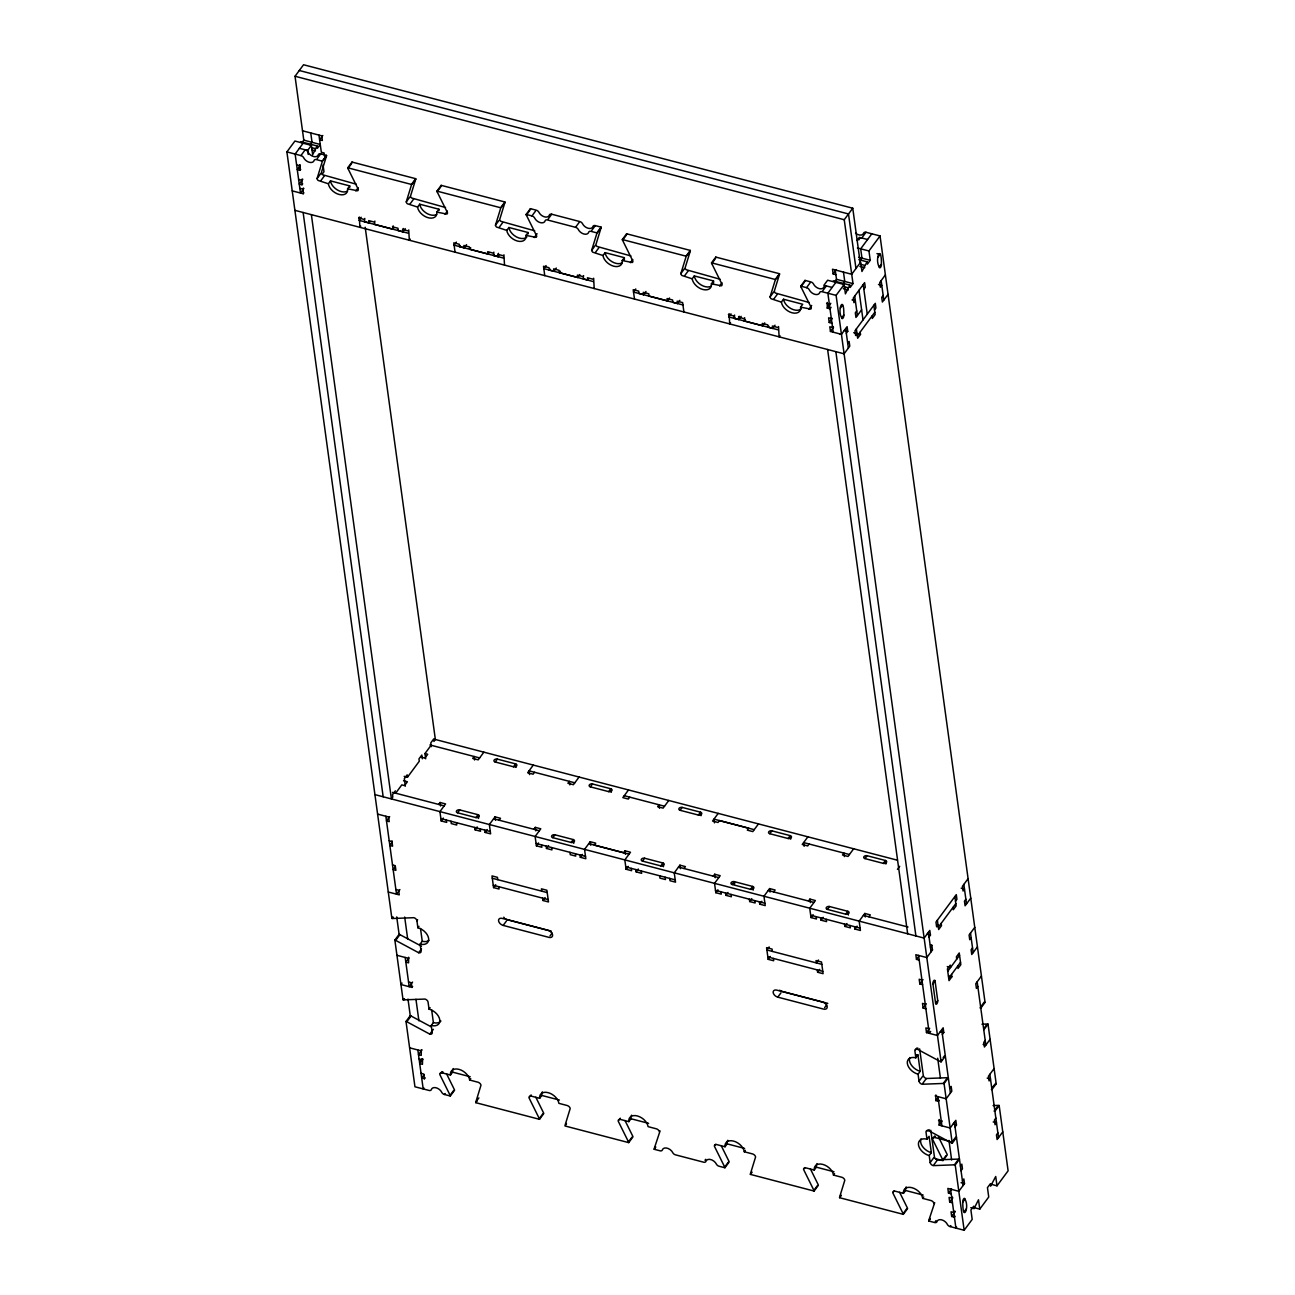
<?xml version="1.0" encoding="UTF-8"?>
<svg xmlns="http://www.w3.org/2000/svg" width="1295" height="1295" viewBox="0 0 1295 1295"><rect width="100%" height="100%" fill="white"/><g stroke="black" fill="none" stroke-linecap="round" stroke-linejoin="round"><path stroke-width="1.5" d="M299.517 164.983L299.679 168.917M328.363 183.777L330.5 180.895L349.715 185.913L347.594 188.795A10.862 6.961 36.5 0 1 339.112 194.46A10.862 6.961 36.5 0 1 328.38 183.777L318.101 180.426A3.108 1.991 36.5 0 1 317.065 178.564L322.228 161.778A3.108 1.991 36.5 0 0 322.245 161.147L326.502 155.384L320.707 153.878A3.108 1.991 36.5 0 0 318.327 154.752A6.216 3.982 36.5 0 1 313.584 156.517A6.216 3.982 36.5 0 1 307.983 152.049A3.108 1.991 36.5 0 0 305.167 149.815M326.502 155.384A3.108 1.991 36.5 0 1 326.469 156.031L321.322 172.818A3.108 1.991 36.5 0 0 322.342 174.679L356.319 184.214M417.573 207.07L419.693 204.205L438.924 209.223L436.787 212.105A10.862 6.961 36.5 0 1 434.764 217.155A10.878 6.977 36.5 0 1 424.533 216.184A10.878 6.977 36.5 0 1 417.557 207.07L407.294 203.736A3.108 1.991 36.5 0 1 406.258 201.874L411.421 185.088A3.108 1.991 36.5 0 0 411.454 184.44L415.695 178.694L351.997 162.053L347.74 167.8A3.124 2.007 36.5 0 0 347.95 168.496L358.262 189.329A3.108 1.991 36.5 0 1 357.679 190.77L347.594 188.795M415.695 178.694A3.108 1.991 36.5 0 1 415.679 179.325L410.515 196.112A3.108 1.991 36.5 0 0 411.551 197.989L445.529 207.524M506.766 230.38L508.903 227.499L528.117 232.517L525.997 235.399A10.878 6.977 36.5 0 1 517.498 241.064A10.878 6.977 36.5 0 1 506.766 230.38L496.503 227.03A3.108 1.991 36.5 0 1 495.467 225.168L500.631 208.382A3.108 1.991 36.5 0 0 500.647 207.75L504.904 201.988L441.19 185.347L436.933 191.11A3.124 2.007 36.5 0 0 437.143 191.806L447.455 212.639A3.108 1.991 36.5 0 1 446.872 214.08L436.787 212.105M504.904 201.988A3.108 1.991 36.5 0 1 504.872 202.635L499.724 219.422A3.108 1.991 36.5 0 0 500.744 221.283L534.722 230.818M602.968 255.504L605.105 252.638L624.319 257.656L622.199 260.538A10.862 6.961 36.5 0 1 613.717 266.203A10.862 6.961 36.5 0 1 602.984 255.52L592.705 252.169A3.108 1.991 36.5 0 1 591.669 250.307L596.833 233.521A3.108 1.991 36.5 0 0 596.849 232.873L601.107 227.127L595.311 225.621A3.108 1.991 36.5 0 0 593.24 225.977L592.932 226.495A6.216 3.982 36.5 0 1 588.189 228.26A6.216 3.982 36.5 0 1 582.572 223.792A3.108 1.991 36.5 0 0 579.772 221.558L551.719 214.225A3.108 1.991 36.5 0 0 549.647 214.598L549.339 215.099A6.216 3.982 36.5 0 1 544.596 216.864A6.216 3.982 36.5 0 1 538.979 212.396A3.108 1.991 36.5 0 0 536.179 210.162L530.4 208.657L526.142 214.403A3.124 2.007 36.5 0 0 526.353 215.099L536.664 235.933A3.108 1.991 36.5 0 1 536.081 237.373L525.997 235.399M601.107 227.127A3.108 1.991 36.5 0 1 601.074 227.758L595.927 244.545A3.108 1.991 36.5 0 0 596.946 246.422L630.924 255.957M692.178 278.813L694.298 275.932L713.529 280.95L711.392 283.832A10.862 6.961 36.5 0 1 702.91 289.497A10.862 6.961 36.5 0 1 692.194 278.813L681.898 275.463A3.108 1.991 36.5 0 1 680.862 273.601L686.026 256.815A3.108 1.991 36.5 0 0 686.059 256.183L690.3 250.421L626.602 233.78L622.345 239.543A3.124 2.007 36.5 0 0 622.555 240.239L632.866 261.072A3.108 1.991 36.5 0 1 632.284 262.513L622.199 260.538M690.3 250.421A3.108 1.991 36.5 0 1 690.284 251.068L685.12 267.855A3.108 1.991 36.5 0 0 686.156 269.716L720.133 279.251M781.371 302.107L783.507 299.242L802.722 304.26L800.601 307.142A10.862 6.961 36.5 0 1 792.119 312.807A10.862 6.961 36.5 0 1 781.387 302.123L771.108 298.773A3.108 1.991 36.5 0 1 770.072 296.911L775.236 280.125A3.108 1.991 36.5 0 0 775.252 279.477L779.509 273.731L715.795 257.09L711.538 262.836A3.124 2.007 36.5 0 0 711.748 263.533L722.06 284.366A3.108 1.991 36.5 0 1 721.477 285.806L711.392 283.832M779.509 273.731A3.108 1.991 36.5 0 1 779.477 274.362L774.329 291.148A3.108 1.991 36.5 0 0 775.349 293.026L809.326 302.561M660.094 1130.891L654.218 1148.633A3.108 1.991 36.5 0 0 654.202 1149.28L659.997 1150.786A3.108 1.991 36.5 0 0 662.069 1150.429L662.975 1148.875A6.216 3.982 36.5 0 1 671.781 1151.174L673.19 1153.327A3.108 1.991 36.5 0 0 675.521 1154.849L703.59 1162.182A3.108 1.991 36.5 0 0 705.662 1161.809L706.568 1160.271A6.216 3.982 36.5 0 1 715.374 1162.57L716.783 1164.723A3.108 1.991 36.5 0 0 719.113 1166.245L724.909 1167.75L729.166 1162.004A3.108 1.991 36.5 0 0 728.955 1161.307L721.218 1145.687M934.699 1202.634L928.823 1220.376A3.108 1.991 36.5 0 0 928.806 1221.007L934.601 1222.529A3.108 1.991 36.5 0 0 936.965 1221.638A6.216 3.982 36.5 0 1 941.724 1219.874A6.216 3.982 36.5 0 1 947.325 1224.358A3.108 1.991 36.5 0 0 950.125 1226.592L964.16 1230.25L972.189 1219.388L970.91 1210.032L973.743 1206.195L974.067 1208.543L970.781 1207.685M301.897 142.693L303.791 140.135L295.033 76.259L303.548 64.75L852.757 208.22L860.22 262.755M421.474 946.208L399.912 934.634A3.108 1.991 36.5 0 0 399.119 934.326L394.862 940.089A3.108 1.991 36.5 0 1 395.655 940.38L418.657 952.731A3.108 1.991 36.5 0 0 421.085 951.113L420.114 944.104A10.878 6.977 36.5 0 0 428.613 938.438A10.878 6.977 36.5 0 0 417.88 927.754L416.925 920.729A3.108 1.991 36.5 0 0 413.85 917.686L392.66 918.495A3.108 1.991 36.5 0 1 391.883 918.382L286.891 151.904L294.92 141.042L311.383 145.38L312.662 154.72L317.081 145.963L300.634 141.641M303.159 143.195L295.13 154.056L300.472 193.02L303.872 188.406M286.891 151.904L300.926 155.578L304.471 150.787M310.12 144.878L312.03 142.288L310.751 132.948M308.194 154.413L307.643 150.43L311.383 145.38M299.388 166.764L297.267 169.645L300.003 170.357L300.084 164.724M322.811 135.457L319.622 139.763L322.374 140.491L321.727 135.813L302.512 130.795M300.003 170.357L300.715 169.402M302.787 179.26L299.242 184.052L301.978 184.764L302.059 179.131M317.162 158.67L320.707 153.878M301.978 184.764L302.69 183.809M322.924 160.823L326.469 156.031M292.233 190.867L303.208 193.732L303.273 188.099M303.208 193.732L303.92 192.777M317.065 178.564L320.61 173.773M322.552 173.659L323.977 171.733L323.054 164.983M320.836 180.669L324.381 175.877M347.95 168.496L351.495 163.704M355.834 190.948L358.197 187.759M360.738 226.156L359.88 227.321L359.314 217.01M361.175 217.252L358.909 220.312L408.346 233.23M369.706 221.979L368.994 222.934L364.413 221.736L364.801 218.434M393.858 227.71L392.79 229.15L374.482 224.375L374.87 221.073M412.134 184.117L415.679 179.325M406.274 201.874L409.803 197.083M392.79 229.15L393.178 225.848M410.046 203.962L413.591 199.171M392.466 226.819L397.97 228.244L398.277 230.591L402.858 231.773L403.247 228.487M402.858 231.773L405.222 228.584M410.159 239.073L409.317 240.222L408.734 229.911M437.143 191.806L440.688 187.014M445.027 214.258L447.39 211.053M456.374 242.116L454.108 245.192L503.545 258.094M466.556 244.609L464.193 247.798L459.612 246.6L460.324 245.645M489.057 252.574L487.988 254.014L469.68 249.239L470.749 247.798M501.327 207.427L504.872 202.635M495.467 225.168L499.012 220.377M499.239 227.273L502.784 222.481M498.769 255.682L498.057 256.653L493.476 255.455L493.864 252.153M493.476 255.455L494.188 254.5M526.353 215.099L529.898 210.308M498.057 256.653L498.445 253.351M526.142 214.403L531.937 215.925L535.482 211.134M504.5 265.103L503.933 254.791M534.236 237.552L537.069 233.715M548.173 219.017L551.719 214.225M546.069 265.572L543.803 268.632L593.24 281.549M531.937 215.925A3.108 1.991 36.5 0 1 534.738 218.159A6.216 3.982 36.5 0 0 540.339 222.627A6.216 3.982 36.5 0 0 545.098 220.862L545.389 220.344A3.108 1.991 36.5 0 1 547.461 219.972L575.53 227.305L579.075 222.513M556.251 268.033L553.888 271.238L549.323 270.04L550.019 269.085M579.82 274.572L577.699 277.454L559.391 272.662L560.444 271.238M591.766 230.413L595.311 225.621M597.529 232.55L601.074 227.758M591.669 250.307L595.214 245.516M595.441 252.395L598.986 247.604M588.464 279.121L587.768 280.076L583.187 278.878L583.576 275.592M594.195 288.558L593.644 278.215M622.555 240.239L626.1 235.447M630.438 262.691L632.802 259.486M635.78 288.979L633.514 292.055L682.951 304.956M634.485 299.064L633.206 289.708L638.694 291.132L639.018 293.479L643.599 294.661L645.962 291.472M686.738 255.86L690.284 251.068M680.862 273.601L684.408 268.81M684.65 275.705L688.195 270.914M643.599 294.661L643.275 292.33L648.763 293.771L649.086 296.102L667.394 300.877L669.515 298.012M667.394 300.877L667.071 298.546L672.574 299.987L672.882 302.318L677.463 303.516L679.826 300.327M711.748 263.533L715.293 258.741M719.631 285.985L721.995 282.796M730.542 322.763L729.684 323.912L729.117 313.617M730.979 313.859L728.713 316.919L778.149 329.836M741.161 316.336L738.797 319.541L734.216 318.343L734.605 315.041M734.216 318.343L734.929 317.388M738.797 319.541L739.186 316.239M764.714 322.876L762.593 325.757L744.285 320.966L744.674 317.68M395.347 790.84L392.514 794.677L392.822 797.024L391.414 798.934L311.367 214.646M744.285 320.966L745.353 319.525M395.671 793.188L401.806 784.883L404.558 785.596L407.391 781.759L403.538 780.755M404.186 776.352L407.472 777.21L419.289 761.233L418.965 758.886L421.814 755.05L422.316 758.789M425.683 758.821L424.954 753.56L431.105 745.256M775.932 279.17L779.477 274.362M770.072 296.911L773.617 292.12M389.665 816.627L386.477 820.933L389.228 821.645L388.581 816.983L377.606 814.102M773.843 298.999L777.389 294.208M833.349 280.821L849.844 285.11L850.168 287.441L853 283.605L844.243 219.729L852.757 208.22M775.025 325.191L772.662 328.38L768.081 327.182L768.793 326.227M800.601 307.142L810.686 309.116A3.108 1.991 36.5 0 0 811.269 307.676L800.957 286.842A3.124 2.007 36.5 0 1 800.747 286.146L805.004 280.384L810.783 281.905A3.108 1.991 36.5 0 1 813.6 284.139A6.216 3.982 36.5 0 0 819.201 288.607A6.216 3.982 36.5 0 0 823.944 286.842L824.251 286.325A3.108 1.991 36.5 0 1 826.323 285.968L822.778 290.76M800.957 286.842L804.486 282.051M800.747 286.146L806.542 287.652L810.087 282.86M779.962 335.68L779.121 336.829L778.538 326.518M438.681 804.422L440.106 802.511L445.593 803.936L439.928 811.609L441.207 820.965L446.694 822.39L446.37 820.059M857.047 240.465L859.346 237.357L867.569 239.51M835.874 274.621L833.138 273.909L836.327 269.603M395.283 866.744L393.146 869.625L395.898 870.337L395.25 865.675L392.514 864.947M808.841 309.295L811.674 305.458M862.47 237.066L866.015 232.274L880.05 235.949L985.042 1002.411L980.784 1008.174A3.108 1.991 36.5 0 1 979.991 1007.866M483.877 752.168L478.195 759.841L472.707 758.401L474.132 756.49L474.601 760.003M834.611 281.889L836.505 279.332L853 283.605M835.89 282.359L827.861 293.22L833.203 332.184M871.81 233.796L860.689 248.834L861.968 258.191L860.074 260.748M441.207 820.965L443.327 818.084M831.066 307.368L829.998 308.809L827.246 308.097L827.311 302.463M842.851 284.042L844.761 281.452L843.482 272.112M919.644 1048.869L923.286 1075.449A3.108 1.991 36.5 0 0 926.346 1078.508L947.551 1077.699A3.108 1.991 36.5 0 1 948.312 1077.796L944.071 1083.559A3.108 1.991 36.5 0 0 943.294 1083.446L922.089 1084.255A3.108 1.991 36.5 0 1 919.029 1081.195L918.074 1074.186A10.878 6.977 36.5 0 1 907.342 1063.503A10.878 6.977 36.5 0 1 915.824 1057.821L914.869 1050.812A3.108 1.991 36.5 0 1 917.297 1049.193L940.299 1061.56A3.108 1.991 36.5 0 0 941.093 1061.851L836.101 295.373L844.13 284.511L827.634 280.238L823.895 285.288L832.135 287.441M858.828 259.647L867.067 261.8L867.391 264.148L870.224 260.311L868.945 250.955L880.05 235.949M827.246 308.097L830.791 303.289M399.912 889.568L396.513 894.165L385.845 816.255M457.604 812.791L459.741 809.925L478.049 814.701A2.331 1.522 -7.8 0 1 479.037 816.676A2.331 1.522 -7.8 0 1 475.912 817.582L457.604 812.791A2.331 1.522 -7.8 0 1 456.617 810.816A2.331 1.522 -7.8 0 1 459.741 809.925M495.176 761.994L497.312 759.113L515.62 763.888A2.331 1.522 -7.8 0 1 516.608 765.879A2.331 1.522 -7.8 0 1 513.484 766.769L495.176 761.994A2.331 1.522 -7.8 0 1 494.188 760.019A2.331 1.522 -7.8 0 1 497.312 759.113M844.13 284.511L845.408 293.868L849.844 285.11M833.138 273.909L832.491 269.23L851.721 274.265L860.673 262.14L861.952 271.497L867.067 261.8M831.973 323.216L829.221 322.504L832.296 318.343M840.358 308.08L842.478 305.199M877.929 257.268L880.05 254.403L876.958 253.593M391.883 918.382L392.952 916.941M392.66 918.495L393.372 917.54M833.268 326.55L832.556 327.505L829.804 326.793L830.451 331.455L841.442 334.337L847.108 326.664L847.739 331.342L846.331 333.252M830.451 331.455L833.527 327.311M841.701 317.825L843.822 314.944C844.162 293.884 836.748 309.602 841.701 317.825A2.331 0.955 -75.4 0 0 842.996 318.133A2.331 0.955 -75.4 0 0 843.822 314.944M879.256 267.013L881.393 264.131C881.717 243.071 874.319 258.79 879.256 267.013A2.331 0.955 -75.4 0 0 880.568 267.32A2.331 0.955 -75.4 0 0 881.393 264.131M863.846 289.238L865.27 287.328L864.623 282.65L853.292 297.996L853.923 302.658L855.347 300.748L852.045 299.89M475.912 817.582L478.049 814.701L478.551 818.44M513.484 766.769L515.62 763.888L516.09 767.401M856.723 310.881L855.315 312.791L855.946 317.469L861.628 309.796M480.251 828.897L480.558 831.244L475.071 829.804L477.191 826.922M885.375 274.896L879.71 282.569L880.357 287.231L881.765 285.321L878.479 284.463M396.367 939.425L399.912 934.634M416.925 920.729L417.621 919.774M499.093 820.204L500.517 818.294L495.03 816.854L489.348 824.526L490.627 833.867L485.139 832.442L484.816 830.095M533.297 765.086L527.632 772.759L533.119 774.183L534.544 772.273M485.139 832.442L487.26 829.561M847.723 343.385L849.131 341.459L849.779 346.137L844.097 353.81L294.888 210.34M883.158 295.454L881.733 297.364L882.381 302.043L888.046 294.37M417.88 927.754L418.949 926.313M857.031 333.56L855.606 335.486L854.959 330.808L875.29 303.321L875.922 308L874.514 309.91M857.322 335.923L874.805 312.273M860.188 332.07L860.495 334.401L857.662 338.238L856.367 328.914M408.896 957.992L405.821 962.136L408.572 962.849L408.637 957.232M420.114 944.104L422.251 941.238L420.503 928.515M418.657 952.731L421.49 948.911M402.017 983.083L400.948 984.524L411.923 987.405L412.636 986.434M412.587 982.079L409.188 986.677L405.189 957.458M431.186 1026.822L411.049 1016.008A3.108 1.991 36.5 0 0 410.256 1015.701L405.999 1021.464A3.108 1.991 36.5 0 1 406.808 1021.755L429.81 1034.122A3.108 1.991 36.5 0 0 432.222 1032.487L431.267 1025.478A10.878 6.977 36.5 0 0 439.766 1019.812A10.878 6.977 36.5 0 0 429.034 1009.129L428.062 1002.12A3.108 1.991 36.5 0 0 425.003 999.06L403.797 999.869A3.108 1.991 36.5 0 1 403.036 999.756L403.749 998.801M403.797 999.869L404.509 998.914M533.88 829.286L535.304 827.375L540.792 828.8L535.126 836.473L536.405 845.829L541.893 847.254L541.569 844.923M498.753 886.703L499.077 889.034L493.573 887.593L495.71 884.728M579.075 777.049L573.394 784.705L567.906 783.281L569.314 781.354L569.8 784.867M536.405 845.829L538.526 842.948M407.52 1020.8L411.049 1016.008M552.803 837.671L554.94 834.789L573.248 839.565A2.331 1.522 -7.8 0 1 574.235 841.556A2.331 1.522 -7.8 0 1 571.111 842.446L552.803 837.671A2.331 1.522 -7.8 0 1 551.816 835.696A2.331 1.522 -7.8 0 1 554.94 834.789M590.374 786.858L592.495 783.977L610.803 788.768A2.331 1.522 -7.8 0 1 611.807 790.743A2.331 1.522 -7.8 0 1 608.682 791.634L590.374 786.858A2.331 1.522 -7.8 0 1 589.387 784.883A2.331 1.522 -7.8 0 1 592.495 783.977M551.638 847.561L551.961 849.892L546.474 848.452L548.594 845.586M429.034 1009.129L430.086 1007.688M503.172 925.407L548.934 937.37A4.662 2.995 36.5 0 0 552.577 934.941A4.662 2.995 36.5 0 0 547.979 930.36L502.217 918.398A4.662 2.995 36.5 0 0 498.575 920.826A4.662 2.995 36.5 0 0 503.172 925.407L506.361 921.101M431.267 1025.478L433.388 1022.613A10.878 6.977 36.5 0 0 440.931 1021.01M571.111 842.446L573.248 839.565L573.75 843.32M608.682 791.634L610.803 788.768L611.289 792.265M429.81 1034.122L433.356 1029.315M422.041 1049.856L418.495 1054.648L421.247 1055.376L421.312 1049.743M422.915 1059.294L419.726 1063.616L422.461 1064.328L422.542 1058.695M541.731 891.154L541.407 888.823L546.895 890.264L548.497 901.951L543.01 900.511L545.13 897.629M631.28 868.362L631.588 870.693L626.1 869.253L624.821 859.912L630.487 852.256L624.983 850.815L623.575 852.741L594.292 845.068L595.716 843.158L590.212 841.718L584.547 849.39L585.826 858.731L580.338 857.306L580.014 854.959M628.496 789.95L622.83 797.623L628.318 799.064L629.742 797.137M580.338 857.306L582.459 854.425M424.064 1074.834L421.701 1078.023L424.436 1078.735L425.148 1077.78M423.902 1087.978L423.19 1088.933L417.848 1049.986M440.494 1073.523L441.919 1071.612M405.999 1021.464L414.95 1086.78L428.985 1090.439A3.108 1.991 36.5 0 0 431.365 1089.564A6.216 3.982 36.5 0 1 436.107 1087.8A6.216 3.982 36.5 0 1 441.708 1092.268A3.108 1.991 36.5 0 0 444.509 1094.502L450.304 1096.023A3.108 1.991 36.5 0 0 450.11 1095.311L439.798 1074.494A3.108 1.991 36.5 0 1 442.21 1072.875L442.922 1071.904M550.003 935.929L552.123 933.047M442.21 1072.875L450.45 1075.028L452.586 1072.147A10.878 6.977 36.5 0 1 453.201 1068.553M444.509 1094.502L445.221 1093.547M450.11 1095.311L453.638 1090.519M450.304 1096.023L454.561 1090.26A3.108 1.991 36.5 0 0 454.351 1089.564L446.629 1073.944M668.787 800.456L663.105 808.129L657.617 806.688L659.042 804.778L659.511 808.29M450.45 1075.028A10.878 6.977 36.5 0 1 458.948 1069.346A10.878 6.977 36.5 0 1 469.68 1080.046L470.749 1078.606M626.1 869.253L628.237 866.387M642.514 861.094L644.635 858.229L662.943 863.004A2.331 1.522 -7.8 0 1 663.93 864.995A2.331 1.522 -7.8 0 1 660.806 865.902L642.498 861.11A2.331 1.522 -7.8 0 1 641.511 859.135A2.331 1.522 -7.8 0 1 644.619 858.245M682.206 807.416L680.085 810.298L698.393 815.057A2.331 1.522 -7.8 0 0 701.518 814.166A2.331 1.522 -7.8 0 0 700.53 812.192L682.206 807.416A2.331 1.522 -7.8 0 0 679.098 808.307A2.331 1.522 -7.8 0 0 680.085 810.281M641.349 870.985L641.672 873.332L636.169 871.891L638.305 869.01M476.528 1101.074L478.891 1097.885M535.822 1097.254L543.56 1112.874A3.108 1.991 36.5 0 1 543.754 1113.57L539.513 1119.317L475.799 1102.676L477.224 1100.75M660.822 865.886L662.943 863.004L663.461 866.744M698.393 815.073L700.514 812.192L701 815.704M683.987 868.524L685.411 866.598L679.907 865.173L674.242 872.83L675.537 882.17L670.033 880.73L669.725 878.398M718.207 813.373L712.541 821.046L718.029 822.471L719.453 820.561L748.737 828.217L747.312 830.144L752.8 831.584L758.481 823.911M529.704 1096.833L531.112 1094.922M539.513 1119.317A3.108 1.991 36.5 0 0 539.303 1118.621L528.991 1097.788A3.108 1.991 36.5 0 1 531.419 1096.169L539.659 1098.322L541.779 1095.44A10.878 6.977 36.5 0 1 542.411 1091.863M713.286 876.165L714.71 874.238L720.198 875.679L714.532 883.352L715.811 892.692L721.299 894.133L720.975 891.786M539.303 1118.621L542.848 1113.83M715.811 892.692L717.932 889.811M732.209 884.534L734.346 881.652L752.654 886.444A2.331 1.522 -7.8 0 1 753.641 888.419A2.331 1.522 -7.8 0 1 750.517 889.309L732.209 884.534A2.331 1.522 -7.8 0 1 731.222 882.559A2.331 1.522 -7.8 0 1 734.346 881.652L734.653 883.999M769.78 833.721L771.917 830.856L790.209 835.631A2.331 1.522 -7.8 0 1 791.213 837.606A2.331 1.522 -7.8 0 1 788.088 838.512L769.78 833.721A2.331 1.522 -7.8 0 1 768.793 831.746A2.331 1.522 -7.8 0 1 771.917 830.856M731.044 894.424L731.367 896.755L725.88 895.331L728 892.449M565.737 1124.384L566.449 1123.429M565.705 1125.015L566.417 1124.06M750.517 889.309L752.654 886.444L753.156 890.183M788.088 838.512L790.209 835.631L790.695 839.144M754.839 900.64L755.163 902.971L749.675 901.547L751.796 898.665M773.698 891.947L775.122 890.021L769.618 888.58L763.953 896.253L765.232 905.61L759.744 904.169L759.42 901.838M807.902 836.813L802.236 844.486L807.724 845.926L809.148 844M759.744 904.169L761.865 901.288M618.897 1120.126L620.321 1118.216M539.659 1098.322A10.878 6.977 36.5 0 1 548.141 1092.656A10.878 6.977 36.5 0 1 558.873 1103.34L567.113 1105.493A3.108 1.991 36.5 0 1 570.188 1108.552L565.025 1125.339A3.108 1.991 36.5 0 0 565.009 1125.97L628.706 1142.627A3.108 1.991 36.5 0 0 628.496 1141.915L618.184 1121.098A3.108 1.991 36.5 0 1 620.613 1119.479L628.852 1121.632L630.989 1118.75A10.878 6.977 36.5 0 1 631.604 1115.157M769.165 946.92L766.899 949.98L821.823 964.338M628.496 1141.915L632.041 1137.123M628.706 1142.627L632.964 1136.864A3.108 1.991 36.5 0 0 632.753 1136.168L625.016 1120.547M808.485 901.029L809.909 899.102L815.397 900.543L809.715 908.216L811.01 917.556L816.497 918.997L816.174 916.666M773.358 958.429L773.682 960.76L768.178 959.336L770.315 956.455M853.664 848.775L847.998 856.448L842.511 855.008L843.919 853.097L844.405 856.594M811.01 917.556L813.13 914.691M827.408 909.398L829.545 906.532L847.836 911.308A2.331 1.522 -7.8 0 1 848.84 913.283A2.331 1.522 -7.8 0 1 845.716 914.189L827.408 909.398A2.331 1.522 -7.8 0 1 826.42 907.423A2.331 1.522 -7.8 0 1 829.545 906.532M864.979 858.601L867.1 855.72L885.408 860.495A2.331 1.522 -7.8 0 1 886.411 862.47A2.331 1.522 -7.8 0 1 883.287 863.376L864.979 858.601A2.331 1.522 -7.8 0 1 863.975 856.61A2.331 1.522 -7.8 0 1 867.1 855.72M826.242 919.288L826.566 921.619L821.079 920.195L823.199 917.313M654.93 1147.678L655.642 1146.722M654.202 1149.28L655.626 1147.354M777.777 997.15L823.539 1009.096A4.662 2.995 36.5 0 0 827.181 1006.668A4.662 2.995 36.5 0 0 822.584 1002.087L776.822 990.141A4.662 2.995 36.5 0 0 773.18 992.569A4.662 2.995 36.5 0 0 777.777 997.15L780.966 992.828M845.716 914.189L847.836 911.308L848.355 915.047M883.287 863.376L885.408 860.495L885.893 864.008M818.456 960.016L816.336 962.897L816.012 960.566L821.499 961.991L823.102 973.678L817.614 972.254L817.291 969.906M850.038 925.504L850.362 927.851L844.874 926.411L846.995 923.529M817.614 972.254L819.735 969.372M868.896 916.811L870.321 914.885L864.817 913.461L859.152 921.117L860.43 930.474L854.943 929.033L854.619 926.702M897.435 869.366L899.701 866.29M854.943 929.033L857.063 926.168M715.099 1145.266L715.811 1144.311M704.998 1160.255L705.71 1159.3M824.607 1007.656L826.728 1004.79M724.909 1167.75A3.108 1.991 36.5 0 0 724.698 1167.054L714.387 1146.221A3.108 1.991 36.5 0 1 716.815 1144.602L725.054 1146.755L727.191 1143.873A10.878 6.977 36.5 0 1 727.806 1140.296M724.698 1167.054L728.243 1162.263M725.054 1146.755A10.878 6.977 36.5 0 1 733.553 1141.089A10.878 6.977 36.5 0 1 744.285 1151.773L745.337 1150.332M968.093 878.674L962.412 886.33L963.059 891.009L964.484 889.098L961.181 888.224M751.132 1172.817L751.845 1171.862M810.427 1168.98L818.165 1184.601A3.108 1.991 36.5 0 1 818.359 1185.297L814.118 1191.06L750.404 1174.403L751.828 1172.493M929.033 937.03L930.457 935.103L929.81 930.425L924.144 938.098L374.935 794.628M938.017 924.873L936.609 926.783L935.961 922.105L956.293 894.635L956.924 899.297L955.516 901.223M938.341 927.22L955.823 903.57M919.207 960.097L916.471 959.385L918.592 956.503M930.425 947.147L931.833 945.237L930.474 944.881M965.86 899.216L964.451 901.142L965.083 905.804L970.764 898.147M931.833 945.237L932.481 949.915L926.815 957.572L915.824 954.706L916.471 959.385M922.574 984.637L919.822 983.925L923.011 979.603M932.934 983.925L935.071 981.043A2.331 0.955 -75.4 0 0 933.76 980.72A2.331 0.955 -75.4 0 0 932.934 983.925L935.605 1003.398A2.331 0.955 -75.4 0 0 936.916 1003.706A2.331 0.955 -75.4 0 0 937.726 1000.517L935.071 981.043M974.763 927.349L969.081 935.022L969.728 939.701L971.153 937.79M947.73 971.299L959.546 955.321M804.308 1168.559L805.021 1167.604M925.876 1008.789L923.141 1008.077L926.33 1003.755M948.685 978.308L960.501 962.331M972.529 947.908L971.12 949.834L971.752 954.496L977.434 946.839M951.534 974.455L951.857 976.802L949.025 980.639L947.422 968.951L950.255 965.115L950.579 967.446L947.276 966.588M935.605 1003.398L937.726 1000.517M814.118 1191.06A3.108 1.991 36.5 0 0 813.908 1190.348L803.596 1169.531A3.108 1.991 36.5 0 1 806.024 1167.912L814.264 1170.065L816.384 1167.183A10.878 6.977 36.5 0 1 817.015 1163.59M942.371 1034.414L943.796 1032.487L943.148 1027.809L937.483 1035.482L926.492 1032.617L929.681 1028.295M915.581 1049.856L916.99 1047.946M917.297 1049.193L918.009 1048.238M930.668 1031.419L929.243 1033.329L918.576 955.419M813.908 1190.348L817.453 1185.556M915.824 1057.821L917.961 1054.956A10.878 6.977 36.5 0 0 916.391 1054.648M814.264 1170.065A10.878 6.977 36.5 0 1 822.746 1164.383A10.878 6.977 36.5 0 1 833.478 1175.083L834.547 1173.642M981.432 976.042L975.766 983.714L976.398 988.393L977.822 986.482M918.074 1074.186L920.195 1071.305L917.961 1054.956M919.029 1081.195L922.574 1076.404M922.801 1083.3L926.346 1078.508M840.342 1196.111L841.038 1195.156M899.62 1192.29L907.358 1207.911A3.108 1.991 36.5 0 1 907.568 1208.607L903.311 1214.354L839.597 1197.713L841.022 1195.787M940.996 1060.589L941.708 1059.634M943.132 1057.724L944.541 1055.797M980.703 1006.911L984.249 1002.12A3.108 1.991 36.5 0 0 985.042 1002.411M941.093 1061.851L945.35 1056.105M943.294 1083.446L946.839 1078.654M983.698 1028.797L986.531 1024.96M983.763 1029.865L988.02 1024.118A3.108 1.991 36.5 0 0 987.243 1024.005L981.95 1024.216M939.263 1100.345L938.551 1101.3L935.816 1100.588L935.88 1094.955M935.816 1100.588L938.163 1097.399M949.769 1088.35L951.178 1086.44L951.825 1091.118L946.159 1098.791L935.168 1095.91M985.204 1040.419L983.795 1042.345L984.427 1047.024L990.092 1039.351M926.718 1131.231L927.43 1130.276M930.781 1130.244L934.423 1156.823A3.108 1.991 36.5 0 0 937.499 1159.883L958.688 1159.074A3.108 1.991 36.5 0 1 959.466 1159.171L955.208 1164.933A3.108 1.991 36.5 0 0 954.447 1164.82L933.242 1165.63A3.108 1.991 36.5 0 1 930.182 1162.57L929.211 1155.561A10.878 6.977 36.5 0 1 918.479 1144.877A10.878 6.977 36.5 0 1 926.977 1139.195L926.022 1132.186A3.108 1.991 36.5 0 1 928.434 1130.567L929.146 1129.612M955.046 1126.925L956.471 1124.999L955.823 1120.337L950.158 1127.994L939.166 1125.128L939.231 1119.495M926.977 1139.195L929.098 1136.33L931.348 1152.679L929.211 1155.561M939.166 1125.128L942.242 1120.968M893.501 1191.869L894.214 1190.914M933.015 1138.418L934.877 1135.909M935.281 1158.653L943.003 1160.676A3.108 1.991 36.5 0 0 942.809 1159.964L932.497 1139.147A3.108 1.991 36.5 0 1 934.909 1137.528L935.443 1136.8M994.107 1068.569L988.425 1076.226L989.072 1080.904L990.497 1078.994L987.195 1078.12M903.311 1214.354A3.108 1.991 36.5 0 0 903.101 1213.658L892.789 1192.824A3.108 1.991 36.5 0 1 895.217 1191.206L903.457 1193.359L905.594 1190.477A10.878 6.977 36.5 0 1 906.209 1186.9M930.182 1162.57L933.727 1157.779M933.954 1164.674L937.499 1159.883M952.149 1141.963L955.694 1137.172M992.553 1087.331L994.673 1084.449M928.434 1130.567L951.436 1142.935A3.108 1.991 36.5 0 0 952.246 1143.226L956.487 1137.479M988.02 1024.118L996.195 1083.802L991.938 1089.548A3.108 1.991 36.5 0 1 991.339 1089.338M903.101 1213.658L906.646 1208.866M942.809 1159.964L945.997 1155.658M944.071 1159.235L947.26 1154.913A3.108 1.991 36.5 0 0 947.05 1154.217L938.47 1136.864M903.457 1193.359A10.878 6.977 36.5 0 1 911.955 1187.693A10.878 6.977 36.5 0 1 922.688 1198.377L923.74 1196.936M954.447 1164.82L957.976 1160.029M997.684 1106.335L994.139 1111.142A3.108 1.991 36.5 0 1 994.9 1111.239L999.157 1105.493A3.108 1.991 36.5 0 0 998.38 1105.38L993.087 1105.59M960.404 1166.067L961.829 1164.156L962.46 1168.818L961.052 1170.745M995.855 1118.135L994.431 1120.045L995.078 1124.724L996.486 1122.814L993.2 1121.956M951.226 1193.812L948.474 1193.1L951.55 1188.956M929.535 1219.421L930.247 1218.466M928.806 1221.007L930.215 1219.097M962.444 1180.878L963.852 1178.952L964.5 1183.63L958.818 1191.303L947.843 1188.421L948.474 1193.1M997.878 1132.931L996.454 1134.857L997.101 1139.535L1002.767 1131.862M952.521 1197.147L951.809 1198.102L949.073 1197.389L949.704 1202.068L952.456 1202.78M935.298 1221.573L936.01 1220.602M949.704 1202.068L952.78 1197.907M954.852 1211.084L953.784 1212.525L951.048 1211.796L951.679 1216.474L954.431 1217.187L955.143 1216.232M951.679 1216.474L955.224 1211.683M962.816 1202.051L964.953 1199.186A2.331 0.955 -75.4 0 0 963.642 1198.862A2.331 0.955 -75.4 0 0 962.816 1202.051C962.476 1223.128 969.89 1207.393 964.953 1199.186M950.125 1226.592L950.838 1225.62M964.16 1211.796L966.28 1208.915M956.633 1227.142L955.92 1228.097L950.579 1189.15M974.067 1208.543L978.502 1199.785L979.781 1209.125L973.192 1207.409M979.781 1209.125L988.732 1197.017L987.454 1187.661L990.286 1183.84L990.61 1186.171L995.725 1176.491L997.004 1185.831L990.821 1184.213M997.004 1185.831L1008.109 1170.809L999.157 1105.493M299.291 70.497L848.5 213.966L855.963 268.502M295.033 76.259L844.243 219.729M857.387 247.976L868.945 250.955M858.666 257.317L870.224 260.311M861.175 264.455L864.461 265.313M859.848 266.365L864.785 267.66M303.791 140.135L320.237 144.473L317.404 148.31L317.081 145.963M311.885 147.695L315.171 148.553M842.98 286.405L847.934 287.684M312.208 150.026L315.494 150.884M843.304 288.736L848.241 290.031M299.388 148.31L307.643 150.43M322.245 161.147L316.449 159.625A3.108 1.991 36.5 0 0 314.086 160.515A6.216 3.982 36.5 0 1 309.327 162.28A6.216 3.982 36.5 0 1 303.726 157.812A3.108 1.991 36.5 0 0 300.926 155.578M347.74 167.8L411.454 184.44M436.933 191.11L500.647 207.75M596.849 232.873L591.054 231.368A3.108 1.991 36.5 0 0 588.982 231.724L588.691 232.242A6.216 3.982 36.5 0 1 583.932 234.006A6.216 3.982 36.5 0 1 578.331 229.539A3.108 1.991 36.5 0 0 575.53 227.305M622.345 239.543L686.059 256.183M711.538 262.836L775.252 279.477M836.101 295.373L822.066 291.715A3.108 1.991 36.5 0 0 819.994 292.071L819.686 292.589A6.216 3.982 36.5 0 1 814.943 294.353A6.216 3.982 36.5 0 1 809.343 289.886A3.108 1.991 36.5 0 0 806.542 287.652M296.62 164.967L299.372 165.679M826.615 303.418L829.35 304.131M298.595 179.374L301.346 180.102M831.325 318.538L828.59 317.825L829.221 322.504M853.729 332.702L860.495 334.401M299.825 188.342L302.577 189.054M844.308 330.435L847.739 331.342M358.602 217.965L364.089 219.405M374.158 222.028L368.67 220.603L368.994 222.934M402.535 229.442L408.038 230.882M493.152 253.108L487.665 251.683L487.988 254.014M497.733 254.306L503.221 255.746M582.863 276.547L577.376 275.107L577.699 277.454M592.932 279.186L587.444 277.745L587.768 280.076M728.405 314.572L733.893 315.996M738.474 317.194L743.961 318.635M777.826 327.473L772.338 326.049L772.662 328.38M434.181 739.186L897.403 860.204M429.924 744.949L479.619 757.931M574.818 782.795L529.04 770.833L529.558 774.572M624.239 795.713L664.513 806.218M754.224 829.658L713.95 819.136L714.452 822.875M849.423 854.522L803.645 842.576L804.163 846.315M424.954 753.56L427.706 754.273L424.873 758.109L421.021 757.106M392.563 792.378L444.169 805.862M493.605 818.764L539.367 830.726M588.804 843.644L629.079 854.166M678.499 867.067L718.774 877.589M768.21 890.507L813.972 902.453M863.409 915.371L908.005 927.026M927.026 934.213L930.457 935.103M440.883 818.618L490.319 831.536M536.081 843.482L585.502 856.4M625.776 866.938L675.197 879.855M715.487 890.361L764.908 903.262M810.686 915.225L860.107 928.143M931.105 949.559L932.481 949.915M948.555 975.928L951.857 976.802M389.196 840.795L391.948 841.523L392.595 846.185L389.844 845.473L391.964 842.592A2.331 0.955 -75.4 0 1 392.11 840.941M921.927 979.975L919.191 979.247L919.822 983.925M492.294 878.253L547.218 892.595M493.266 885.262L548.173 899.604M767.87 956.989L822.778 971.347M925.245 1004.111L922.493 1003.398L923.141 1008.077M940.364 1031.597L943.796 1032.487M395.865 889.487L398.617 890.215L399.265 894.877L388.273 892.012M928.596 1028.651L925.86 1027.939L926.492 1032.617M551.281 931.121L507.43 919.66A4.662 2.995 36.5 0 1 505.811 918.981M782.034 991.387L827.796 1003.35M983.099 1044.385L985.851 1045.097L977.175 981.804M396.95 955.305L407.925 958.187M953.169 1124.141L956.471 1124.999M408.54 981.998L411.292 982.727L411.923 987.405M938.535 1120.45L941.271 1121.179M934.909 1137.528L949.947 1141.445M961.068 1182.723L964.5 1183.63M409.625 1047.833L420.6 1050.698M419.078 1058.938L421.83 1059.65M419.79 1060.2L421.846 1060.734A2.331 0.955 -75.4 0 1 422.138 1058.614M452.586 1072.147L470.198 1076.744M541.779 1095.44L559.408 1100.054M630.989 1118.75L648.601 1123.348M727.191 1143.873L744.576 1148.422M816.384 1167.183L834.012 1171.781M905.594 1190.477L923.206 1195.091M469.68 1080.046L477.92 1082.199A3.108 1.991 36.5 0 1 480.979 1085.242L475.832 1102.029A3.108 1.991 36.5 0 0 475.799 1102.676M744.285 1151.773L752.524 1153.926A3.108 1.991 36.5 0 1 755.584 1156.985L750.42 1173.772A3.108 1.991 36.5 0 0 750.404 1174.403M833.478 1175.083L841.718 1177.236A3.108 1.991 36.5 0 1 844.793 1180.279L839.629 1197.066A3.108 1.991 36.5 0 0 839.597 1197.713M922.688 1198.377L930.927 1200.53A3.108 1.991 36.5 0 1 933.986 1203.589M421.053 1073.345L423.805 1074.073L424.436 1078.735M839.791 333.9L841.442 334.337M881.134 280.643L883.805 300.116M963.836 884.42L966.507 903.894M970.505 933.112L973.176 952.586M989.849 1074.316L998.526 1137.609M873.85 305.264L875.145 314.588L872.312 318.424L871.988 316.093M954.852 896.561L956.147 905.901L953.314 909.737L952.99 907.39M956.714 959.142L956.406 956.795L959.239 952.974L960.841 964.662L958.009 968.482L957.685 966.151M863.215 284.576L867.261 314.167M858.957 290.323L863.004 319.93M941.174 923.367L941.497 925.715L938.665 929.535L937.37 920.211M854.7 296.069L857.371 315.543M845.684 328.574L848.355 348.047M928.402 932.351L931.056 951.825M941.74 1029.735L950.4 1093.029M954.399 1122.247L963.075 1185.54M835.21 269.975L836.602 279.979M944.071 1083.559L952.246 1143.226M955.208 1164.933L964.16 1230.25M937.693 1058.225L940.429 1078.217M948.96 1140.426L951.631 1159.996M835.858 351.657L915.905 935.945M937.92 1096.638L941.918 1125.841M827.618 349.504L907.665 933.792M864.817 913.461L865.303 916.957M768.081 327.182L767.757 324.851L762.269 323.41L762.593 325.757M844.55 924.063L844.874 926.411M820.755 917.847L821.079 920.195M809.909 899.102L810.379 902.615M769.618 888.58L770.104 892.093M772.387 951.42L772.079 949.089L766.575 947.649L768.178 959.336M683.906 311.982L682.643 302.609L677.139 301.185L677.463 303.516M749.352 899.199L749.675 901.547M725.556 892.983L725.88 895.331M714.71 874.238L715.18 877.751M679.907 865.173L680.393 868.67M665.144 877.201L665.468 879.548L659.964 878.107L659.657 875.776M559.391 272.662L559.068 270.331L553.58 268.891L553.888 271.238M635.845 869.56L636.169 871.891M549.323 270.04L548.999 267.709L543.511 266.268L544.758 275.641M624.983 850.815L625.469 854.328M590.212 841.718L590.698 845.23M575.433 853.777L575.757 856.108L570.269 854.668L569.946 852.337M469.68 249.239L469.357 246.892L463.869 245.467L464.193 247.798M546.15 846.121L546.474 848.452M459.612 246.6L459.288 244.269L453.8 242.829L455.063 252.201M535.304 827.375L535.774 830.872M542.686 898.18L543.01 900.511M495.03 816.854L495.499 820.35M497.798 879.677L497.474 877.346L491.987 875.906L493.573 887.593M474.747 827.473L475.071 829.804M456.439 822.681L456.763 825.028L451.275 823.588L450.951 821.257M365.19 227.24L435.363 739.494L433.938 741.42L433.615 739.073L430.782 742.909L431.3 746.648M440.106 802.511L440.575 806.008M324.511 156.064L324.074 152.956L321.338 152.227L318.958 135.117M407.472 777.21L407.164 774.863L404.315 778.7L405.351 786.178M431.656 1009.89L433.388 1022.613M404.688 917.07L407.698 939.053M415.954 999.303L418.9 1020.832M303.127 212.493L383.174 796.781M396.723 916.909L399.184 934.893M407.99 999.109L410.402 1016.721M394.862 940.089L403.036 999.756M861.758 238.037A3.108 1.991 36.5 0 0 859.394 238.911A6.216 3.982 36.5 0 1 858.779 239.947M866.015 232.274A3.108 1.991 36.5 0 0 863.635 233.165A6.216 3.982 36.5 0 1 855.606 233.23M622.037 262.869A10.878 6.977 36.5 0 1 611.871 261.622A10.878 6.977 36.5 0 1 605.089 252.638M624.319 257.656A10.878 6.977 36.5 0 1 624.174 260.182M626.796 234.476A3.124 2.007 36.5 0 1 626.602 233.78M711.246 286.163A10.878 6.977 36.5 0 1 701.081 284.932A10.878 6.977 36.5 0 1 694.298 275.932M713.529 280.966A10.878 6.977 36.5 0 1 713.367 283.476M716.005 257.786A3.124 2.007 36.5 0 1 715.795 257.09M801.378 308.76A10.878 6.977 36.5 0 1 791.051 308.663A10.878 6.977 36.5 0 1 783.507 299.242M805.199 281.08A3.124 2.007 36.5 0 1 805.004 280.384M347.448 191.126A10.878 6.977 36.5 0 1 337.267 189.896A10.878 6.977 36.5 0 1 330.484 180.895M349.715 185.93A10.878 6.977 36.5 0 1 349.779 187.241M352.191 162.749A3.124 2.007 36.5 0 1 351.997 162.053M436.642 214.436A10.878 6.977 36.5 0 1 434.197 215.213A10.862 6.961 36.5 0 1 426.476 213.189A10.878 6.977 36.5 0 1 419.693 204.205M438.924 209.223A10.878 6.977 36.5 0 1 438.973 210.535M441.32 185.865A3.124 2.007 36.5 0 1 441.19 185.347M526.774 237.017A10.878 6.977 36.5 0 1 516.446 236.936A10.878 6.977 36.5 0 1 508.903 227.499M528.117 232.533A10.878 6.977 36.5 0 1 528.182 233.845M530.529 209.175A3.124 2.007 36.5 0 1 530.4 208.657M996.195 1083.802A3.108 1.991 36.5 0 1 995.386 1083.494M931.348 1152.679A10.878 6.977 36.5 0 1 920.972 1138.92M428.953 940.445A10.878 6.977 36.5 0 1 422.251 941.238M920.195 1071.305A10.878 6.977 36.5 0 1 909.818 1057.546M504.37 917.864A4.662 2.995 36.5 0 1 503.787 917.2M781.209 991.112A4.662 2.995 36.5 0 1 779.655 990.206M659.382 1131.846A3.108 1.991 36.5 0 0 656.322 1128.803L648.083 1126.65A10.878 6.977 36.5 0 0 637.35 1115.95A10.878 6.977 36.5 0 0 628.852 1121.632"/></g></svg>
